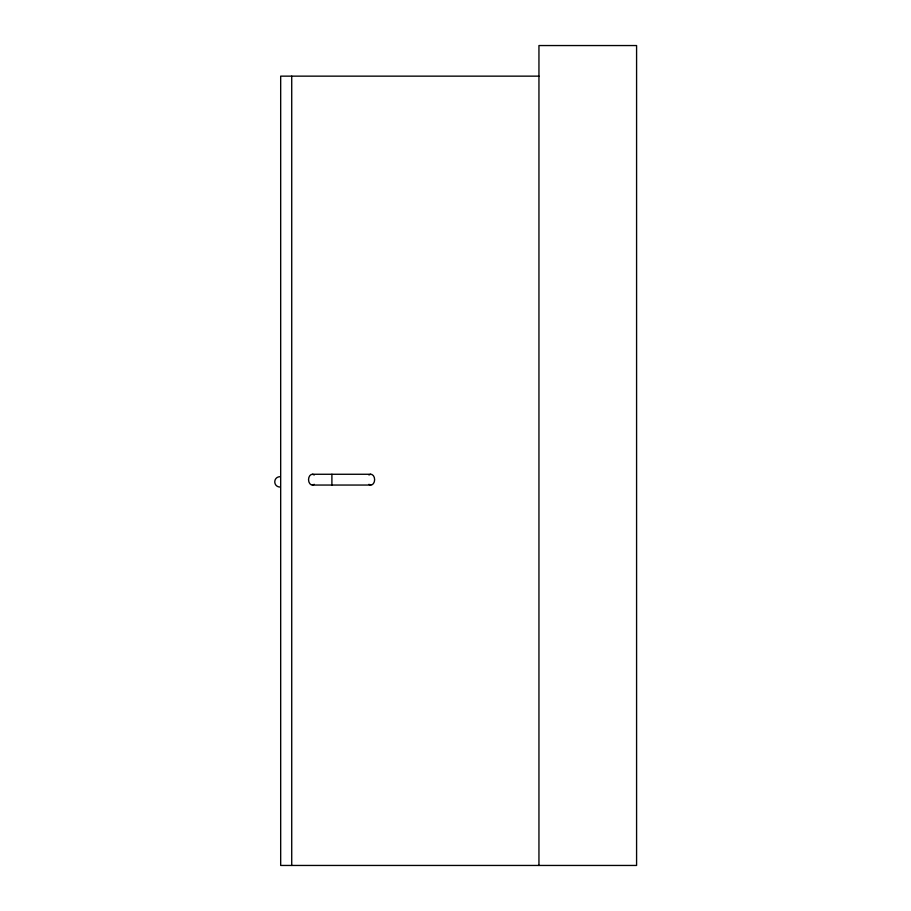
<?xml version="1.0" encoding="UTF-8"?>
<svg xmlns="http://www.w3.org/2000/svg" width="911" height="911" viewBox="0 0 911 911"><rect width="100%" height="100%" fill="white"/><g stroke="black" fill="none" stroke-linecap="round" stroke-linejoin="round"><path stroke-width="1.37" d="M280.076 476.658C273.004 476.909 273.004 486.827 280.076 487.078M538.948 76.148L280.679 76.148L280.679 865.45L636.584 865.45L636.584 45.55L538.948 45.55L538.948 865.45M312.359 474.267L370.823 474.267M312.359 485.051L370.823 485.051M331.9 474.267L331.9 485.051M291.725 76.148L291.725 865.45M368.921 474.984A5.398 3.815 -90 0 1 374.637 479.664A5.398 3.815 -90 0 1 368.921 484.333M314.261 484.333A5.398 3.815 -90 0 1 308.544 479.664A5.398 3.815 -90 0 1 314.261 474.984"/></g></svg>
